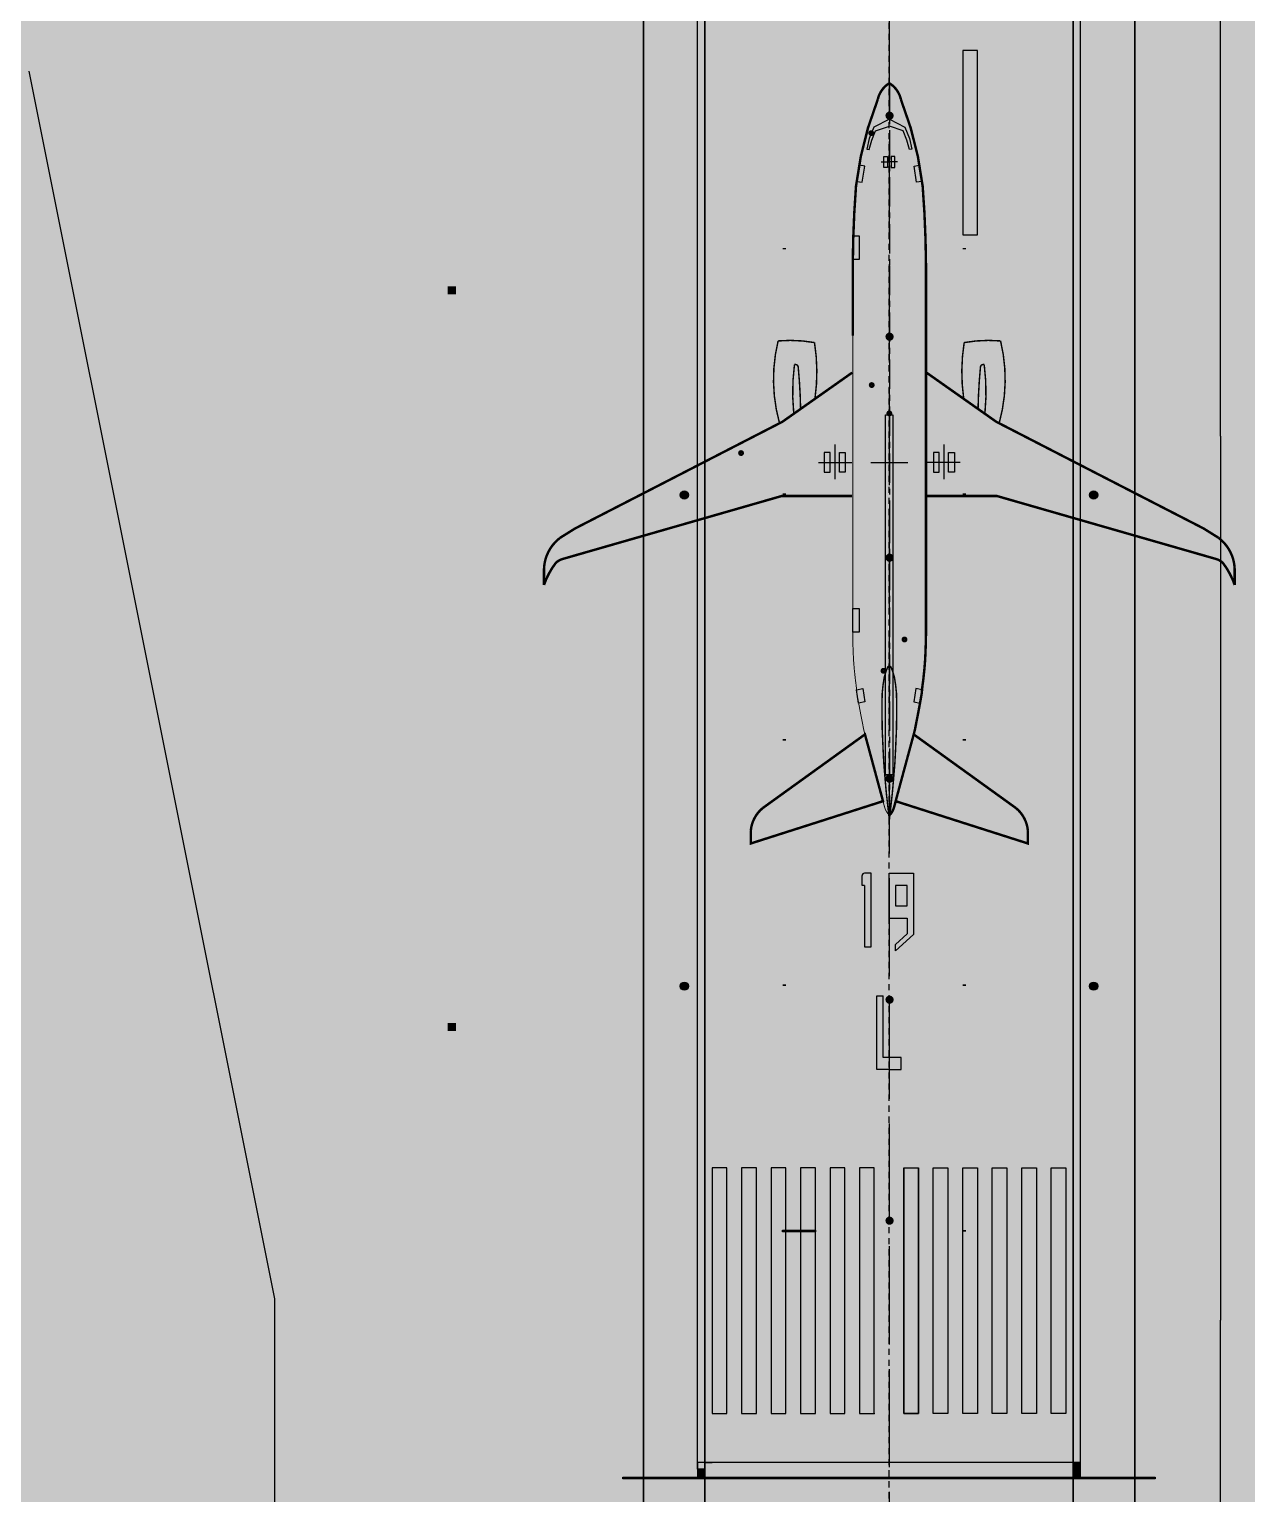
# Model space of a CAD drawing. Header units: millimetres. Extents: x 619 to 3320, y 307 to 5808.
# Drawn here: x 866 to 1014.7, y 1390 to 1568.9 of the extents above; entities that cross this region are included whole.
import ezdxf

# ---------------------------------------------------------------- set-up
doc = ezdxf.new("R2010")
doc.units = ezdxf.units.MM
for name, pattern in [('ACAD_ISO02W100', [15, 12, -3]), ('CENTER', [2, 1.25, -0.25, 0.25, -0.25]), ('JIS_02_0.7', [1.35, 0.75, -0.6])]:
    doc.linetypes.add(name, pattern=pattern)
for name, color, linetype in [('4E', 7, 'Continuous'), ('Background', 7, 'Continuous'), ('Baliz', 7, 'Continuous'), ('Lines Runway', 7, 'Continuous'), ('NoUSAR', 7, 'Continuous'), ('RUNWAYS', 7, 'Continuous'), ('SERV8', 1, 'Continuous'), ('TAXIWAYS', 7, 'Continuous')]:
    doc.layers.add(name, color=color, linetype=linetype)

# ---------------------------------------------------------------- blocks, each defined once
blk = doc.blocks.new('7378w')
blk.add_line((382.1, 74.8), (382.1, 74.7))
for points, const_width in [([(591.6, 75.9), (692, 218.4), (824, 474.7), (910.2, 642.2), (927.3, 669.6), (929.1, 672.5, -0.238185), (996.8, 705.7), (1025.6, 705.7, 0.079032), (980.6, 681.6, 0.116261), (972.7, 668.1), (843.7, 219.5), (843.7, 76.1)], 5), ([(644.8, 152, -0.075757), (530.2, 152.9, -0.067089), (526.8, 227.3, -0.128278), (694.6, 224.5)], 3), ([(675.3, 195.3, 0.057065), (575.2, 193.9, 0.397781), (579.1, 186.3, 0.019671), (665.5, 181.3, 0.014019)], 3), ([(0, 0, -0.204649), (33.4, 23.7, -0.064335), (210.4, 68.1, -0.018202), (373, 74.7), (516, 74.7)], 5), ([(0, 0, 0.204649), (33.4, -23.7, 0.064335), (210.4, -68.1, 0.018202), (373, -74.9), (880, -75), (1074.2, -75), (1125.6, -74.9), (1151.1, -74.3), (1165.3, -73.8), (1182.2, -72.9), (1198.2, -71.6), (1218.8, -69.4), (1232.3, -67.6), (1247.1, -66.2), (1266.1, -62.9), (1289.5, -58.5), (1320.3, -52.5), (1331.1, -49.8), (1467.6, -12.9), (1474.9, -11.1), (1483.9, -8.3), (1486.8, -7), (1489.9, -5.2), (1493, -3.4), (1495.4, 0)], 5), ([(591.6, -75.9), (692, -218.4), (824, -474.7), (910.2, -642.2), (927.3, -669.6), (929.1, -672.5, 0.238185), (996.8, -705.7), (1025.6, -705.7, -0.079032), (980.6, -681.6, -0.116261), (972.7, -668.1), (843.7, -219.5), (843.7, -76.1)], 5), ([(644.8, -152, 0.075757), (530.2, -152.9, 0.067089), (526.8, -227.3, 0.128278), (694.6, -224.5)], 3), ([(675.3, -195.3, -0.057065), (575.2, -193.9, -0.397781), (579.1, -186.3, -0.019671), (665.5, -181.3, -0.014019)], 3)]:
    blk.add_lwpolyline(points, format="xyb", dxfattribs=dict(const_width=const_width))
at = {"const_width": 5}
for points in [[(1331.1, 49.8), (1467.6, 12.9), (1510.9, 148.1), (1554, 283), (1527, 283, 0.197125), (1481.8, 258.9)], [(1331.1, -49.8), (1467.6, -12.9), (1510.9, -148.1), (1554, -283), (1527, -283, -0.197125), (1481.8, -258.9)]]:
    blk.add_lwpolyline(points, format="xyb", close=True, dxfattribs=at)
for points in [[(755, 133), (795, 133), (795, 121), (755, 121)], [(755, 90), (795, 90), (795, 102), (755, 102)], [(312.2, 73.5), (312.2, 61.5), (360.2, 61.5), (360.2, 74)], [(1073.9, 74.9), (1073.9, 61.9), (1121.9, 61.9), (1121.9, 74.9)], [(1239.9, 67.2), (1237.4, 54), (1264.8, 49.9), (1267, 62.8)], [(150.1, 4), (172.1, 4), (172.1, 11), (150.1, 11)], [(150.1, -4), (172.1, -4), (172.1, -11), (150.1, -11)], [(1239.9, -67.2), (1237.4, -54), (1264.8, -49.9), (1267, -62.8)], [(755, -90), (795, -90), (795, -102), (755, -102)], [(755, -133), (795, -133), (795, -121), (755, -121)]]:
    blk.add_lwpolyline(points, close=True)
for points in [[(775, 144.7), (775, 76.5)], [(738.4, 111.5), (809.3, 111.5)], [(167.3, 61), (200.7, 66.4), (202, 55.7), (169.4, 50.4), (167.3, 61)], [(73.2, 0), (89.6, 31.7), (112.7, 40.9), (134.9, 46.1), (135.5, 41.1), (116.4, 36), (97.3, 28), (87.5, 0)], [(775, 37.5), (775, -37.5)], [(73.2, 0), (89.6, -31.7), (112.7, -40.9), (134.9, -46.1), (135.5, -41.1), (116.4, -36), (97.3, -28), (87.5, 0)], [(161, 16.7), (161, 0)], [(161, -16.7), (161, 0)], [(167.3, -61), (200.7, -66.4), (202, -55.7), (169.4, -50.4), (167.3, -61)], [(775, -144.7), (775, -76.5)], [(738.4, -111.5), (809.3, -111.5)]]:
    blk.add_lwpolyline(points)
for points, const_width in [([(516, 74.7), (880, 74.9), (1076.3, 74.9), (1125.6, 74.9), (1151.1, 74.3), (1165.3, 73.8), (1182.2, 72.9), (1198.2, 71.6), (1218.8, 69.4), (1232.3, 67.6), (1247.1, 66.2), (1266.1, 62.9), (1289.5, 58.5), (1320.3, 52.5), (1331.1, 49.8), (1467.6, 12.9), (1474.9, 11.1), (1483.9, 8.3), (1486.8, 7), (1489.9, 5.2), (1493, 3.4), (1495.4, 0)], 2), ([(1190.6, 0), (1192.6, 2.8), (1197.1, 4.8), (1204.5, 7.6), (1214, 10.3), (1228.9, 12.7), (1247.1, 14.6), (1273.1, 15.1), (1320.1, 14.6), (1365.4, 12.6), (1391.3, 11.2), (1425.4, 8.4), (1450.3, 6.2), (1506.1, 0)], 3), ([(1190.6, 0), (1192.6, -2.8), (1197.1, -4.8), (1204.5, -7.6), (1214, -10.3), (1228.9, -12.7), (1247.1, -14.6), (1273.1, -15.1), (1320.1, -14.6), (1365.4, -12.6), (1391.3, -11.2), (1425.4, -8.4), (1450.3, -6.2), (1506.1, 0)], 3)]:
    blk.add_lwpolyline(points, dxfattribs=dict(const_width=const_width))
at = {"linetype": 'CENTER', "ltscale": 48}
blk.add_lwpolyline([(0, 0), (373, 0), (880, 0), (1495.4, 0)], dxfattribs=at)
at = {"layer": 'SERV8', "const_width": 5.5}
for points in [[(752.8, 303, 1), (759.2, 303, 1)], [(98.8, 37, 1), (105.2, 37, 1)], [(613.8, 36, 1), (620.2, 36, 1)], [(671.8, 0, 1), (678.2, 0, 1)], [(1197.8, 12, 1), (1204.2, 12, 1)], [(1133.8, -31, 1), (1140.2, -31, 1)]]:
    blk.add_lwpolyline(points, format="xyb", close=True, dxfattribs=at)
blk = doc.blocks.new('*U119')
at = {"layer": 'Baliz', "transparency": 33554687}
h = blk.add_hatch(color=256, dxfattribs=at)
h.dxf.hatch_style = 1
h.set_gradient(color1=(255, 0, 0), color2=(153, 27, 30), name='INVSPHERICAL')
h.paths.add_polyline_path([(-0.5, 0, 1), (0.5, 0, 1)])
at = {"layer": 'Baliz'}
blk.add_circle((0, 0), 0.5, dxfattribs=at)
blk = doc.blocks.new('*U120')
at = {"layer": 'Baliz', "color": 0, "linetype": 'ByBlock', "lineweight": -2, "transparency": 16777216}
for p in [(-50, 120), (0, 120), (-50, 60), (0, 60), (-50, 0), (0, 0)]:
    blk.add_blockref('*U119', p, dxfattribs=at)
blk = doc.blocks.new('*U115')
at = {"layer": 'Baliz'}
blk.add_blockref('*U120', (25, -60), dxfattribs=at)
blk = doc.blocks.new('*U116')
at = {"layer": 'Baliz', "color": 0, "linetype": 'ByBlock', "lineweight": -2, "transparency": 16777216}
for p in [(0, 60), (0, 0)]:
    blk.add_blockref('*U115', p, dxfattribs=at)
blk = doc.blocks.new('*U117')
at = {"layer": 'Baliz', "transparency": 33554687}
h = blk.add_hatch(color=256, dxfattribs=at)
h.dxf.hatch_style = 1
h.set_gradient(color1=(255, 255, 255), color2=(147, 149, 152), name='INVCURVED')
h.paths.add_polyline_path([(-1.6, 0.1), (-2, 0.1), (-2, -0.1), (-1.6, -0.1)])
h = blk.add_hatch(color=256, dxfattribs=at)
h.dxf.hatch_style = 1
h.set_gradient(color1=(255, 255, 255), color2=(147, 149, 152), name='INVCURVED')
h.paths.add_polyline_path([(0.2, 0.1), (-1.6, 0.1), (-1.6, -0.1), (0.2, -0.1)])
h.paths.add_polyline_path([(2, 0.1), (0.2, 0.1), (0.2, -0.1), (2, -0.1)])
blk = doc.blocks.new('*U118')
at = {"layer": 'Baliz', "color": 0, "linetype": 'ByBlock', "lineweight": -2, "transparency": 16777216}
for p in [(0, 120), (22, 120), (0, 90), (22, 90), (0, 60), (22, 60), (0, 30), (22, 30), (0, 0), (22, 0)]:
    blk.add_blockref('*U117', p, dxfattribs=at)
blk = doc.blocks.new('*U113')
at = {"layer": 'Baliz'}
blk.add_blockref('*U118', (-11, -135), dxfattribs=at)
blk = doc.blocks.new('*U114')
at = {"layer": 'Baliz', "color": 0, "linetype": 'ByBlock', "lineweight": -2, "transparency": 16777216}
for p in [(0, 120), (0, 90), (0, 60), (0, 30), (0, 0)]:
    blk.add_blockref('*U113', p, dxfattribs=at)
blk = doc.blocks.new('*U101')
at = {"layer": 'Baliz', "transparency": 33554687}
h = blk.add_hatch(color=256, dxfattribs=at)
h.dxf.hatch_style = 1
h.set_gradient(color1=(205, 32, 39), color2=(153, 27, 30), name='INVCURVED')
h.paths.add_polyline_path([(0.5, 0.5), (-0.5, 0.5), (-0.5, -0.5), (0.5, -0.5)])
blk = doc.blocks.new('*U102')
at = {"layer": 'Baliz', "color": 0, "linetype": 'ByBlock', "lineweight": -2, "transparency": 16777216}
for p in [(0, -90), (0, -180)]:
    blk.add_blockref('*U101', p, dxfattribs=at)
blk = doc.blocks.new('*U154')
at = {"layer": 'Baliz', "true_color": 0xffffff, "transparency": 33554687}
h = blk.add_hatch(color=7, dxfattribs=at)
h.dxf.hatch_style = 1
h.paths.add_polyline_path([(0, 0.5), (0, -0.5, 0.414214), (0.5, 0, 0.414214)])
h.paths.add_polyline_path([(0, 0.5, 0.414214), (-0.5, 0, 0.414214), (0, -0.5)])
blk = doc.blocks.new('*U155')
at = {"layer": 'Baliz', "color": 0, "linetype": 'ByBlock', "lineweight": -2, "transparency": 16777216}
for p in [(0, 135), (0, 108), (0, 81), (0, 54), (0, 27), (0, 0)]:
    blk.add_blockref('*U154', p, dxfattribs=at)

msp = doc.modelspace()

# ---------------------------------------------------------------- hatches: boundary and pattern name
at = {"layer": '4E', "true_color": 0x136734, "transparency": 33554687}
h = msp.add_hatch(color=116, dxfattribs=at)
h.dxf.hatch_style = 1
h.paths.add_polyline_path([(896.428, 1264.007), (896.428, 1413.991), (866.428, 1563.991), (866.428, 3143.991), (821.428, 3143.991), (821.428, 3143.991), (821.428, 903.991), (896.294, 903.991)])
h.paths.add_polyline_path([(1046.562, 903.991), (1046.44, 1233.991), (1046.428, 1233.991), (1046.428, 1413.991), (1076.428, 1563.991), (1076.428, 3143.991), (1121.428, 3143.991), (1121.428, 903.991)])
h.paths.add_polyline_path([(1121.428, 5383.991), (1046.562, 5383.991), (1046.428, 5023.974), (1046.428, 4873.991), (1076.428, 4723.991), (1076.428, 3143.991), (1121.428, 3143.991)])
h.paths.add_polyline_path([(1988.832, 667.937), (1988.832, 638.153), (1998.193, 638.153), (1998.193, 667.937)], flags=9)
h.paths.add_polyline_path([(2006.149, 969.298), (2033.992, 969.298), (2033.992, 978.659), (2006.149, 978.659)], flags=9)
h.paths.add_polyline_path([(2029.937, 609.45), (2060.109, 609.45), (2060.109, 618.811), (2029.937, 618.811)], flags=9)
at = {"layer": '4E', "true_color": 0x939598, "transparency": 33554687}
h = msp.add_hatch(color=252, dxfattribs=at)
h.dxf.hatch_style = 1
h.paths.add_polyline_path([(941.025, 3143.77), (866.025, 3143.77), (866.025, 1563.77), (896.025, 1413.77), (896.025, 1263.77), (941.025, 1263.77)])
h.paths.add_polyline_path([(948.525, 1263.77), (896.025, 1263.77), (896.025, 1233.77), (896.415, 1233.77), (948.525, 1233.77)])
h.paths.add_polyline_path([(1046.025, 1263.77), (993.525, 1263.77), (993.525, 1233.77), (1046.025, 1233.77)])
h.paths.add_polyline_path([(1076.025, 1563.77), (1076.025, 3143.77), (1001.025, 3143.77), (1001.025, 1263.77), (1046.025, 1263.77), (1046.025, 1413.77)])
h.paths.add_polyline_path([(941.025, 5023.77), (896.025, 5023.77), (896.025, 4873.77), (866.025, 4723.77), (866.025, 3143.77), (941.025, 3143.77)])
h.paths.add_polyline_path([(1046.025, 5023.77), (1001.025, 5023.77), (1001.025, 3143.77), (1076.025, 3143.77), (1076.025, 4723.77), (1046.025, 4873.77)])
h.paths.add_polyline_path([(1046.025, 5053.77), (993.525, 5053.77), (993.525, 5023.77), (1046.025, 5023.77)])
h.paths.add_polyline_path([(948.525, 5053.77), (896.025, 5053.77), (896.025, 5023.77), (941.025, 5023.77), (948.525, 5023.77)])
at = {"layer": '4E', "true_color": 0x383838, "transparency": 33554687}
h = msp.add_hatch(color=250, dxfattribs=at)
h.dxf.hatch_style = 1
h.paths.add_polyline_path([(941.025, 5023.77), (948.525, 5023.77), (948.525, 1263.77), (941.025, 1263.77)])
at = {"layer": '4E', "true_color": 0x000000, "transparency": 33554687}
h = msp.add_hatch(color=18, dxfattribs=at)
h.dxf.hatch_style = 1
h.paths.add_polyline_path([(948.525, 1263.77), (971.025, 1263.77), (971.025, 3143.77), (948.525, 3143.77)])
h.paths.add_polyline_path([(971.025, 5023.77), (948.525, 5023.77), (948.525, 3143.77), (971.025, 3143.77)])
h = msp.add_hatch(color=18, dxfattribs=at)
h.dxf.hatch_style = 1
h.paths.add_polyline_path([(948.525, 3143.77), (948.525, 1263.77), (993.525, 1263.77), (993.525, 3143.77), (993.525, 5023.77), (948.525, 5023.77)])
edge = h.paths.add_edge_path()
edge.add_line((993.525, 1263.77), (1046.025, 1263.77))
edge.add_line((1001.025, 1263.77), (1001.025, 3143.77))
edge.add_line((1001.025, 5023.77), (1001.025, 3143.77))
edge.add_line((993.525, 5023.77), (1046.025, 5023.77))
at = {"layer": '4E', "true_color": 0x383838, "transparency": 33554687}
h = msp.add_hatch(color=250, dxfattribs=at)
h.dxf.hatch_style = 1
h.paths.add_polyline_path([(1001.025, 5023.77), (993.525, 5023.77), (993.525, 1263.77), (1001.025, 1263.77)])
at = {"layer": '4E', "true_color": 0x000000, "transparency": 33554687}
h = msp.add_hatch(color=18, dxfattribs=at)
h.dxf.hatch_style = 1
h.paths.add_polyline_path([(993.525, 3143.77), (971.025, 3143.77), (971.025, 1263.77), (993.525, 1263.77)])
h = msp.add_hatch(color=18, dxfattribs=at)
h.dxf.hatch_style = 1
h.paths.add_polyline_path([(971.025, 1393.77), (948.525, 1393.77), (948.525, 1263.77), (971.025, 1263.77)], flags=16)
h.paths.add_polyline_path([(993.525, 1393.77), (948.525, 1393.77), (948.525, 1263.77), (993.525, 1263.77)])
at = {"layer": 'Background', "true_color": 0x939495}
h = msp.add_hatch(color=252, dxfattribs=at)
h.dxf.hatch_style = 1
h.paths.add_polyline_path([(1475.457, 1383.27), (1475.457, 1707.631, 0.4142136), (1452.457, 1730.631), (1268.025, 1730.631, 0.4142136), (1245.025, 1707.631), (1245.025, 1383.27, 0.4142136), (1268.025, 1360.27), (1452.457, 1360.27, 0.4142136)])
h.paths.add_polyline_path([(1255.525, 1383.27), (1255.525, 1707.631, -0.4142136), (1268.025, 1720.131), (1452.457, 1720.131, -0.4142136), (1464.957, 1707.631), (1464.957, 1383.27, -0.4142136), (1452.457, 1370.77), (1268.025, 1370.77, -0.4142136)], flags=16)
h.paths.add_polyline_path([(1452.457, 1336.27), (1268.025, 1336.27, 0.4142136), (1245.025, 1313.27), (1245.025, 1304.47, 0.4142136), (1268.025, 1281.47), (1452.457, 1281.47, 0.4142136), (1475.457, 1304.47), (1475.457, 1313.27, 0.4142136)])
h.paths.add_polyline_path([(1452.457, 1325.77, -0.4142136), (1464.957, 1313.27), (1464.957, 1304.47, -0.4142136), (1452.457, 1291.97), (1268.025, 1291.97, -0.4142136), (1255.525, 1304.47), (1255.525, 1313.27, -0.4142136), (1268.025, 1325.77)], flags=16)
h.paths.add_polyline_path([(1222.025, 1380.27), (1222.025, 1420.27), (1222.025, 1704.631, 0.4142136), (1196.025, 1730.631), (1191.025, 1730.631, 0.4142136), (1165.025, 1704.631), (1165.025, 1662.679), (1175.525, 1644.492), (1175.525, 1704.631, -0.4142136), (1191.025, 1720.131), (1196.025, 1720.131, -0.4142136), (1211.525, 1704.631), (1211.525, 1420.27), (1211.525, 1380.27, -0.4142136), (1202.025, 1370.77), (1175.525, 1370.77), (1175.525, 1360.27), (1202.025, 1360.27, 0.4142136)])
h.paths.add_polyline_path([(1175.525, 1370.77), (1165.025, 1370.77), (1165.025, 1360.27), (1175.525, 1360.27)], flags=17)
h.paths.add_polyline_path([(1175.525, 1644.492), (1165.025, 1662.679), (1165.025, 1370.77), (1175.525, 1370.77)], flags=17)
h.paths.add_polyline_path([(1142.025, 1420.27), (1142.025, 1673.085, 0.1316525), (1138.809, 1685.085), (1121.025, 1715.889), (1121.025, 1694.889), (1129.716, 1679.835, -0.1316525), (1131.525, 1673.085), (1131.525, 1420.27, -0.1673977), (1121.025, 1389.787), (1121.025, 1374.674, 0.2192166)])
h.paths.add_polyline_path([(1121.025, 1389.787, -0.0858174), (1108.525, 1378.461), (1108.525, 1366.44, 0.0626139), (1121.025, 1374.674)])
h.paths.add_polyline_path([(1108.525, 1378.461, -0.1421781), (1082.025, 1370.77), (1046.025, 1370.77), (1046.025, 1360.27), (1082.025, 1360.27, 0.1148651), (1108.525, 1366.44)])
h.paths.add_polyline_path([(1046.025, 1370.77), (1024.025, 1370.77, -0.1753905), (1016.025, 1373.666), (1016.025, 1361.706, 0.0890471), (1024.025, 1360.27), (1046.025, 1360.27)])
h.paths.add_polyline_path([(1011.525, 1383.27), (1011.525, 1411.145), (1011.525, 1503.892, 0.0806235), (1010.93, 1504.162), (1001.025, 1507.011), (1001.025, 1383.27, 0.3135995), (1016.025, 1361.706), (1016.025, 1373.666, -0.2226479)])
h.paths.add_polyline_path([(1475.457, 1776.631), (1475.457, 2236.789, 0.4142136), (1452.457, 2259.789), (1268.025, 2259.789, 0.4142136), (1245.025, 2236.789), (1245.025, 1776.631, 0.4142136), (1268.025, 1753.631), (1452.457, 1753.631, 0.4142136)])
h.paths.add_polyline_path([(1268.025, 1764.131, -0.4142136), (1255.525, 1776.631), (1255.525, 2236.789, -0.4142136), (1268.025, 2249.289), (1452.457, 2249.289, -0.4142136), (1464.957, 2236.789), (1464.957, 1776.631, -0.4142136), (1452.457, 1764.131)], flags=16)
h.paths.add_polyline_path([(1165.025, 1779.631, 0.4142136), (1191.025, 1753.631), (1196.025, 1753.631, 0.4142136), (1222.025, 1779.631), (1221.839, 2551.614, 0.4142136), (1195.839, 2577.614), (1190.839, 2577.614, 0.3795747), (1165.025, 2554.719)])
h.paths.add_polyline_path([(1175.525, 2554.008, -0.3694857), (1190.839, 2567.114), (1195.839, 2567.114, -0.4142136), (1211.339, 2551.614), (1211.525, 1779.638, -0.4143547), (1196.025, 1764.131), (1191.025, 1764.131, -0.4142136), (1175.525, 1779.631)], flags=16)
h.paths.add_polyline_path([(1076.025, 1793.831), (1076.025, 1772.831), (1121.025, 1694.889), (1121.025, 1715.889)])
h.paths.add_polyline_path([(1032.978, 1864.386, 0.7569292), (1001.025, 1855.372), (1001.025, 1519.174), (1001.025, 1507.011), (1010.93, 1504.162, -0.0806235), (1011.525, 1503.892), (1011.525, 1519.174), (1011.525, 1855.372, -0.7569292), (1024.026, 1858.898), (1063.727, 1794.131), (1076.025, 1772.831), (1076.025, 1793.831), (1072.752, 1799.501)])
at = {"layer": 'Baliz', "transparency": 33554687}
h = msp.add_hatch(color=256, dxfattribs=at)
h.dxf.hatch_style = 1
h.set_gradient(color1=(0, 255, 0), color2=(88, 186, 72), name='CYLINDER')
h.paths.add_polyline_path([(948.525, 1391.77), (948.525, 1391.97), (938.525, 1391.97), (938.525, 1391.77)])
at = {"layer": 'Baliz', "true_color": 0x939598, "transparency": 33554687}
h = msp.add_hatch(dxfattribs=at)
h.set_pattern_fill('ANGLE', color=252)
h.set_pattern_definition([(0, (0, 0), (0, 6.985), [5.08, -1.905]), (90, (0, 0), (-6.985, 4e-16), [5.08, -1.905])])
h.paths.add_polyline_path([(993.525, 1391.77), (993.525, 1391.97), (948.525, 1391.97), (948.525, 1391.77)])
h.paths.add_polyline_path([(948.525, 1391.77), (948.525, 1391.97), (938.525, 1391.97), (938.525, 1391.77)])
h.paths.add_polyline_path([(1003.525, 1391.77), (1003.525, 1391.97), (993.525, 1391.97), (993.525, 1391.77)])
at = {"layer": 'Lines Runway', "true_color": 0x636466, "transparency": 33554687}
h = msp.add_hatch(color=251, dxfattribs=at)
h.paths.add_polyline_path([(948.857, 1263.604), (948.525, 1263.604), (948.525, 1263.579, 0.929161)])
h.paths.add_polyline_path([(948.525, 1263.579), (948.525, 1263.77), (948.525, 5023.77), (993.525, 5023.77), (993.525, 1263.77), (948.525, 1263.77), (948.525, 1263.604), (948.857, 1263.604, -0.929161)])
h.paths.add_polyline_path([(993.525, 1264.204, -1), (992.657, 1264.204, -1)])
h.paths.add_polyline_path([(958.025, 1361.77), (958.025, 1361.97), (962.025, 1361.97), (962.025, 1361.77)], flags=16)
h.paths.add_polyline_path([(949.425, 1399.77), (949.425, 1429.77), (951.225, 1429.77), (951.225, 1399.77)], flags=16)
h.paths.add_polyline_path([(953.025, 1399.77), (953.025, 1429.77), (954.825, 1429.77), (954.825, 1399.77)], flags=16)
h.paths.add_polyline_path([(956.625, 1399.77), (956.625, 1429.77), (958.425, 1429.77), (958.425, 1422.17), (960.225, 1422.17), (960.225, 1429.77), (962.025, 1429.77), (962.025, 1399.77), (960.225, 1399.77), (960.225, 1421.97), (958.425, 1421.97), (958.425, 1399.77)], flags=16)
h.paths.add_polyline_path([(963.825, 1399.77), (963.825, 1429.77), (965.625, 1429.77), (965.625, 1399.77)], flags=16)
h.paths.add_polyline_path([(967.425, 1399.77), (967.425, 1429.77), (969.225, 1429.77), (969.225, 1399.77)], flags=16)
h.paths.add_polyline_path([(972.825, 1399.77), (972.825, 1429.77), (974.625, 1429.77), (974.625, 1399.77)], flags=16)
h.paths.add_polyline_path([(976.425, 1399.77), (976.425, 1429.77), (978.225, 1429.77), (978.225, 1399.77)], flags=16)
h.paths.add_polyline_path([(980.025, 1399.77), (980.025, 1429.77), (981.825, 1429.77), (981.825, 1399.77)], flags=16)
h.paths.add_polyline_path([(983.625, 1399.77), (983.625, 1429.77), (985.425, 1429.77), (985.425, 1399.77)], flags=16)
h.paths.add_polyline_path([(987.225, 1399.77), (987.225, 1429.77), (989.025, 1429.77), (989.025, 1399.77)], flags=16)
h.paths.add_polyline_path([(990.825, 1399.77), (990.825, 1429.77), (992.625, 1429.77), (992.625, 1399.77)], flags=16)
h.paths.add_polyline_path([(969.525, 1441.77), (969.525, 1450.77), (970.325, 1450.77), (970.325, 1443.27), (972.525, 1443.27), (972.525, 1441.77), (971.025, 1441.77)], flags=16)
h.paths.add_polyline_path([(971.825, 1456.27), (971.825, 1457.07), (973.225, 1458.343), (973.225, 1460.27), (971.025, 1460.27), (971.025, 1461.77), (971.025, 1465.77), (974.025, 1465.77), (974.025, 1460.27), (974.025, 1458.27)], flags=16)
h.paths.add_polyline_path([(968.025, 1456.77), (968.025, 1464.27), (967.725, 1464.27), (967.725, 1465.47, -0.4142136), (968.025, 1465.77), (968.825, 1465.77), (968.825, 1456.77)], flags=16)
h.paths.add_polyline_path([(971.825, 1461.77), (971.825, 1464.27), (973.225, 1464.27), (973.225, 1461.77)], flags=0)
h.paths.add_polyline_path([(970.575, 1477.77), (970.575, 1521.77), (971.475, 1521.77), (971.475, 1477.77)], flags=16)
h.paths.add_polyline_path([(980.025, 1543.77), (980.025, 1566.27), (981.825, 1566.27), (981.825, 1543.77)], flags=16)
h.paths.add_polyline_path([(980.025, 1793.77), (980.025, 1853.77), (990.025, 1853.77), (990.025, 1793.77)], flags=16)
h.paths.add_polyline_path([(980.025, 4721.27), (980.025, 4743.77), (981.825, 4743.77), (981.825, 4721.27)], flags=16)
h.paths.add_polyline_path([(968.025, 4821.77), (968.025, 4830.77), (968.825, 4830.77), (968.825, 4823.27), (969.125, 4823.27), (969.125, 4822.07, -0.4142136), (968.825, 4821.77)], flags=16)
h.paths.add_polyline_path([(971.025, 4821.77), (971.025, 4830.77), (974.025, 4830.77), (974.025, 4821.77)], flags=16)
h.paths.add_polyline_path([(971.825, 4823.27), (971.825, 4829.27), (973.225, 4829.27), (973.225, 4823.27)], flags=0)
h.paths.add_polyline_path([(969.525, 4836.77), (969.525, 4842.07), (970.125, 4842.07), (969.525, 4845.77), (970.325, 4845.77), (970.925, 4842.07), (971.725, 4842.07), (971.725, 4845.77), (972.525, 4845.77), (972.525, 4836.77)], flags=16)
h.paths.add_polyline_path([(970.325, 4838.27), (970.325, 4840.57), (971.725, 4840.57), (971.725, 4838.27)], flags=0)
at = {"layer": 'Lines Runway', "transparency": 33554687}
h = msp.add_hatch(color=0, dxfattribs=at)
h.dxf.hatch_style = 1
h.paths.add_polyline_path([(993.525, 1393.77), (948.525, 1393.77), (948.525, 1392.97), (948.525, 1391.97), (993.525, 1391.97)])
h = msp.add_hatch(color=0, dxfattribs=at)
h.dxf.hatch_style = 1
h.paths.add_polyline_path([(994.425, 1393.77), (993.525, 1393.77), (993.525, 1391.97), (994.425, 1391.97)])
h = msp.add_hatch(color=0, dxfattribs=at)
h.dxf.hatch_style = 1
h.paths.add_polyline_path([(948.525, 1392.97), (947.625, 1392.97), (947.625, 1391.97), (948.525, 1391.97)])
at = {"layer": 'RUNWAYS'}
h = msp.add_hatch(color=256, dxfattribs=at)
h.dxf.hatch_style = 1
h.paths.add_polyline_path([(947.625, 1392.97), (948.525, 1392.97), (948.525, 4894.57), (947.625, 4894.57)])
h = msp.add_hatch(color=256, dxfattribs=at)
h.dxf.hatch_style = 1
h.paths.add_polyline_path([(994.425, 4894.57), (993.525, 4894.57), (993.525, 1392.97), (994.425, 1392.97)])
h = msp.add_hatch(color=256, dxfattribs=at)
h.dxf.hatch_style = 1
h.paths.add_polyline_path([(971.475, 1589.77), (970.575, 1589.77), (970.575, 1545.77), (971.475, 1545.77)])
h = msp.add_hatch(color=256, dxfattribs=at)
h.dxf.hatch_style = 1
h.paths.add_polyline_path([(953.625, 1566.27), (955.425, 1566.27), (955.425, 1543.77), (953.625, 1543.77)])
h = msp.add_hatch(color=256, dxfattribs=at)
h.dxf.hatch_style = 1
h.paths.add_polyline_path([(956.925, 1566.27), (958.725, 1566.27), (958.725, 1543.77), (956.925, 1543.77)])
h = msp.add_hatch(color=256, dxfattribs=at)
h.dxf.hatch_style = 1
h.paths.add_polyline_path([(960.225, 1566.27), (962.025, 1566.27), (962.025, 1543.77), (960.225, 1543.77)])
h = msp.add_hatch(color=256, dxfattribs=at)
h.dxf.hatch_style = 1
h.paths.add_polyline_path([(981.825, 1566.27), (980.025, 1566.27), (980.025, 1543.77), (981.825, 1543.77)])
h = msp.add_hatch(color=256, dxfattribs=at)
h.dxf.hatch_style = 1
h.paths.add_polyline_path([(985.125, 1566.27), (983.325, 1566.27), (983.325, 1543.77), (985.125, 1543.77)])
h = msp.add_hatch(color=256, dxfattribs=at)
h.dxf.hatch_style = 1
h.paths.add_polyline_path([(988.425, 1566.27), (986.625, 1566.27), (986.625, 1543.77), (988.425, 1543.77)])
h = msp.add_hatch(color=256, dxfattribs=at)
h.dxf.hatch_style = 1
h.paths.add_polyline_path([(970.575, 1477.77), (971.475, 1477.77), (971.475, 1521.77), (970.575, 1521.77)])
h = msp.add_hatch(color=2, dxfattribs=at)
h.dxf.hatch_style = 1
h.paths.add_polyline_path([(968.025, 1456.77), (968.825, 1456.77), (968.825, 1465.77), (968.025, 1465.77, 0.4142136), (967.725, 1465.47), (967.725, 1464.27), (968.025, 1464.27)])
h.paths.add_polyline_path([(971.025, 1460.27), (973.225, 1460.27), (973.225, 1458.343), (971.825, 1457.07), (971.825, 1456.27), (974.025, 1458.27), (974.025, 1460.27), (974.025, 1465.77), (971.025, 1465.77)])
h.paths.add_polyline_path([(971.825, 1464.27), (973.225, 1464.27), (973.225, 1461.77), (971.825, 1461.77)], flags=16)
h = msp.add_hatch(color=0, dxfattribs=at)
h.dxf.hatch_style = 1
h.paths.add_polyline_path([(970.325, 1450.77), (969.525, 1450.77), (969.525, 1441.77), (971.025, 1441.77), (972.525, 1441.77), (972.525, 1443.27), (970.325, 1443.27)])
h = msp.add_hatch(color=256, dxfattribs=at)
h.dxf.hatch_style = 1
h.paths.add_polyline_path([(949.425, 1399.77), (951.225, 1399.77), (951.225, 1429.77), (949.425, 1429.77)])
h.paths.add_polyline_path([(953.025, 1399.77), (954.825, 1399.77), (954.825, 1429.77), (953.025, 1429.77)])
h.paths.add_polyline_path([(956.625, 1399.77), (958.425, 1399.77), (958.425, 1429.77), (956.625, 1429.77)])
h.paths.add_polyline_path([(960.225, 1399.77), (962.025, 1399.77), (962.025, 1429.77), (960.225, 1429.77)])
h.paths.add_polyline_path([(965.625, 1429.77), (963.825, 1429.77), (963.825, 1399.77), (965.625, 1399.77)])
h.paths.add_polyline_path([(967.425, 1399.77), (969.225, 1399.77), (969.225, 1429.77), (967.425, 1429.77)])
h.paths.add_polyline_path([(974.625, 1429.77), (972.825, 1429.77), (972.825, 1399.77), (974.625, 1399.77)])
h.paths.add_polyline_path([(976.425, 1399.77), (978.225, 1399.77), (978.225, 1429.77), (976.425, 1429.77)])
h.paths.add_polyline_path([(981.825, 1429.77), (980.025, 1429.77), (980.025, 1399.77), (981.825, 1399.77)])
h.paths.add_polyline_path([(985.425, 1429.77), (983.625, 1429.77), (983.625, 1399.77), (985.425, 1399.77)])
h.paths.add_polyline_path([(987.225, 1399.77), (989.025, 1399.77), (989.025, 1429.77), (987.225, 1429.77)])
h.paths.add_polyline_path([(990.825, 1399.77), (992.625, 1399.77), (992.625, 1429.77), (990.825, 1429.77)])

# ---------------------------------------------------------------- linework, layer by layer
at = {"layer": '4E'}
for p, q in [((941.025, 1263.77), (941.025, 3143.77)), ((1001.025, 1263.77), (1001.025, 3143.77)), ((896.025, 1413.77), (866.025, 1563.77)), ((896.025, 1233.77), (896.025, 1413.77))]:
    msp.add_line(p, q, dxfattribs=at)
msp.add_lwpolyline([(993.525, 5023.77), (1001.025, 5023.77), (1001.025, 1263.77), (993.525, 1263.77)], close=True, dxfattribs=at)
at = {"layer": 'Baliz'}
for points in [[(958.025, 1422.17), (962.025, 1422.17), (962.025, 1421.97), (958.025, 1421.97)], [(938.525, 1391.97), (1003.525, 1391.97), (1003.525, 1391.77), (938.525, 1391.77)]]:
    msp.add_lwpolyline(points, close=True, dxfattribs=at)
msp.add_point((969.225, 1399.77), dxfattribs=at)
msp.add_point((969.225, 1399.77), dxfattribs=at)
at = {"layer": 'NoUSAR', "linetype": 'JIS_02_0.7'}
msp.add_line((971.025, 622.577), (971.025, 5725.463), dxfattribs=at)
at = {"layer": 'RUNWAYS'}
for p, q in [((948.525, 1393.77), (948.525, 4893.77)), ((981.825, 1543.77), (981.825, 1566.27)), ((980.025, 1543.77), (981.825, 1543.77)), ((970.575, 1477.77), (970.575, 1521.77)), ((971.025, 1477.77), (970.575, 1477.77)), ((970.575, 1477.77), (971.475, 1477.77)), ((967.725, 1464.27), (967.725, 1465.47)), ((968.825, 1465.77), (968.025, 1465.77)), ((968.825, 1456.77), (968.825, 1465.77)), ((971.025, 1460.27), (971.025, 1465.77)), ((971.025, 1465.77), (974.025, 1465.77)), ((974.025, 1465.77), (974.025, 1460.27)), ((968.025, 1464.27), (967.725, 1464.27)), ((968.025, 1464.27), (968.025, 1456.77)), ((973.225, 1464.27), (971.825, 1464.27)), ((971.825, 1464.27), (971.825, 1461.77)), ((973.225, 1461.77), (973.225, 1464.27)), ((971.025, 1460.27), (971.025, 1461.77)), ((971.825, 1461.77), (973.225, 1461.77)), ((971.025, 1460.27), (973.225, 1460.27)), ((973.225, 1460.27), (973.225, 1458.343)), ((974.025, 1460.27), (974.025, 1458.27)), ((971.825, 1457.07), (973.225, 1458.343)), ((971.825, 1456.27), (974.025, 1458.27)), ((948.525, 1393.77), (948.525, 1456.77)), ((968.025, 1456.77), (968.825, 1456.77)), ((971.825, 1456.27), (971.825, 1457.07)), ((969.525, 1450.77), (970.325, 1450.77)), ((969.525, 1441.77), (969.525, 1450.77)), ((970.325, 1443.27), (970.325, 1450.77)), ((972.525, 1443.27), (970.325, 1443.27)), ((972.525, 1441.77), (972.525, 1443.27)), ((971.025, 1441.77), (969.525, 1441.77)), ((971.025, 1441.77), (972.525, 1441.77)), ((972.825, 1429.77), (974.625, 1429.77)), ((972.825, 1429.77), (972.825, 1399.77)), ((974.625, 1399.77), (974.625, 1429.77)), ((948.525, 1393.77), (948.525, 1399.77)), ((948.525, 1399.77), (948.525, 1263.77)), ((972.825, 1399.77), (974.625, 1399.77)), ((948.525, 1393.77), (947.625, 1393.77)), ((947.625, 1393.77), (947.625, 1391.97)), ((993.525, 1393.77), (948.525, 1393.77)), ((993.525, 1393.77), (948.525, 1393.77)), ((948.525, 1393.77), (949.425, 1393.77))]:
    msp.add_line(p, q, dxfattribs=at)
for points in [[(948.525, 1263.77), (993.525, 1263.77), (993.525, 5023.77), (948.525, 5023.77)], [(948.525, 5023.77), (993.525, 5023.77), (993.525, 1263.77), (948.525, 1263.77)], [(947.625, 4894.57), (948.525, 4894.57), (948.525, 1392.97), (947.625, 1392.97)], [(994.425, 4894.57), (993.525, 4894.57), (993.525, 1392.97), (994.425, 1392.97)], [(981.825, 1566.27), (980.025, 1566.27), (980.025, 1543.77), (981.825, 1543.77)], [(971.475, 1477.77), (970.575, 1477.77), (970.575, 1521.77), (971.475, 1521.77)], [(951.225, 1429.77), (949.425, 1429.77), (949.425, 1399.77), (951.225, 1399.77)], [(954.825, 1429.77), (953.025, 1429.77), (953.025, 1399.77), (954.825, 1399.77)], [(958.425, 1429.77), (956.625, 1429.77), (956.625, 1399.77), (958.425, 1399.77)], [(962.025, 1429.77), (960.225, 1429.77), (960.225, 1399.77), (962.025, 1399.77)], [(965.625, 1429.77), (963.825, 1429.77), (963.825, 1399.77), (965.625, 1399.77)], [(969.225, 1429.77), (967.425, 1429.77), (967.425, 1399.77), (969.225, 1399.77)], [(972.825, 1429.77), (974.625, 1429.77), (974.625, 1399.77), (972.825, 1399.77)], [(976.425, 1429.77), (978.225, 1429.77), (978.225, 1399.77), (976.425, 1399.77)], [(980.025, 1429.77), (981.825, 1429.77), (981.825, 1399.77), (980.025, 1399.77)], [(983.625, 1429.77), (985.425, 1429.77), (985.425, 1399.77), (983.625, 1399.77)], [(987.225, 1429.77), (989.025, 1429.77), (989.025, 1399.77), (987.225, 1399.77)], [(990.825, 1429.77), (992.625, 1429.77), (992.625, 1399.77), (990.825, 1399.77)], [(947.625, 1391.97), (994.425, 1391.97), (994.425, 1393.77), (947.625, 1393.77)]]:
    msp.add_lwpolyline(points, close=True, dxfattribs=at)
msp.add_lwpolyline([(948.525, 3143.77), (948.525, 1263.77), (993.525, 1263.77), (993.525, 3143.77)], dxfattribs=at)
msp.add_arc((968.025, 1465.47), 0.3, 90, 180, dxfattribs=at)
at = {"layer": 'TAXIWAYS'}
for p, q in [((941.025, 3007.693), (941.025, 1263.77)), ((1001.025, 1519.174), (1001.025, 1411.145)), ((1011.525, 1519.174), (1011.525, 1411.145)), ((1001.025, 1383.27), (1001.025, 1411.145)), ((1011.525, 1383.27), (1011.525, 1411.145)), ((993.525, 1393.77), (993.525, 1392.97))]:
    msp.add_line(p, q, dxfattribs=at)
at = {"layer": 'TAXIWAYS', "linetype": 'ACAD_ISO02W100'}
msp.add_line((971.025, 2965.181), (971.025, 1368.052), dxfattribs=at)
at = {"layer": 'TAXIWAYS'}
for points in [[(1001.025, 1519.174), (1001.025, 1855.372)], [(1011.525, 1519.174), (1011.525, 1855.372)]]:
    msp.add_lwpolyline(points, dxfattribs=at)

# ---------------------------------------------------------------- block references
at = {"xscale": -0.05976999999999999, "yscale": 0.05976999999999999, "zscale": 0.05976999999999999, "rotation": 90}
msp.add_blockref('7378w', (971.061, 1562.284), dxfattribs=at)
at = {"layer": 'Baliz'}
for name, p in [('*U116', (971.025, 1511.97)), ('*U155', (971.089, 1423.311)), ('*U114', (971.025, 1557.07)), ('*U102', (917.625, 1626.97))]:
    msp.add_blockref(name, p, dxfattribs=at)

doc.saveas('drawing.dxf')
